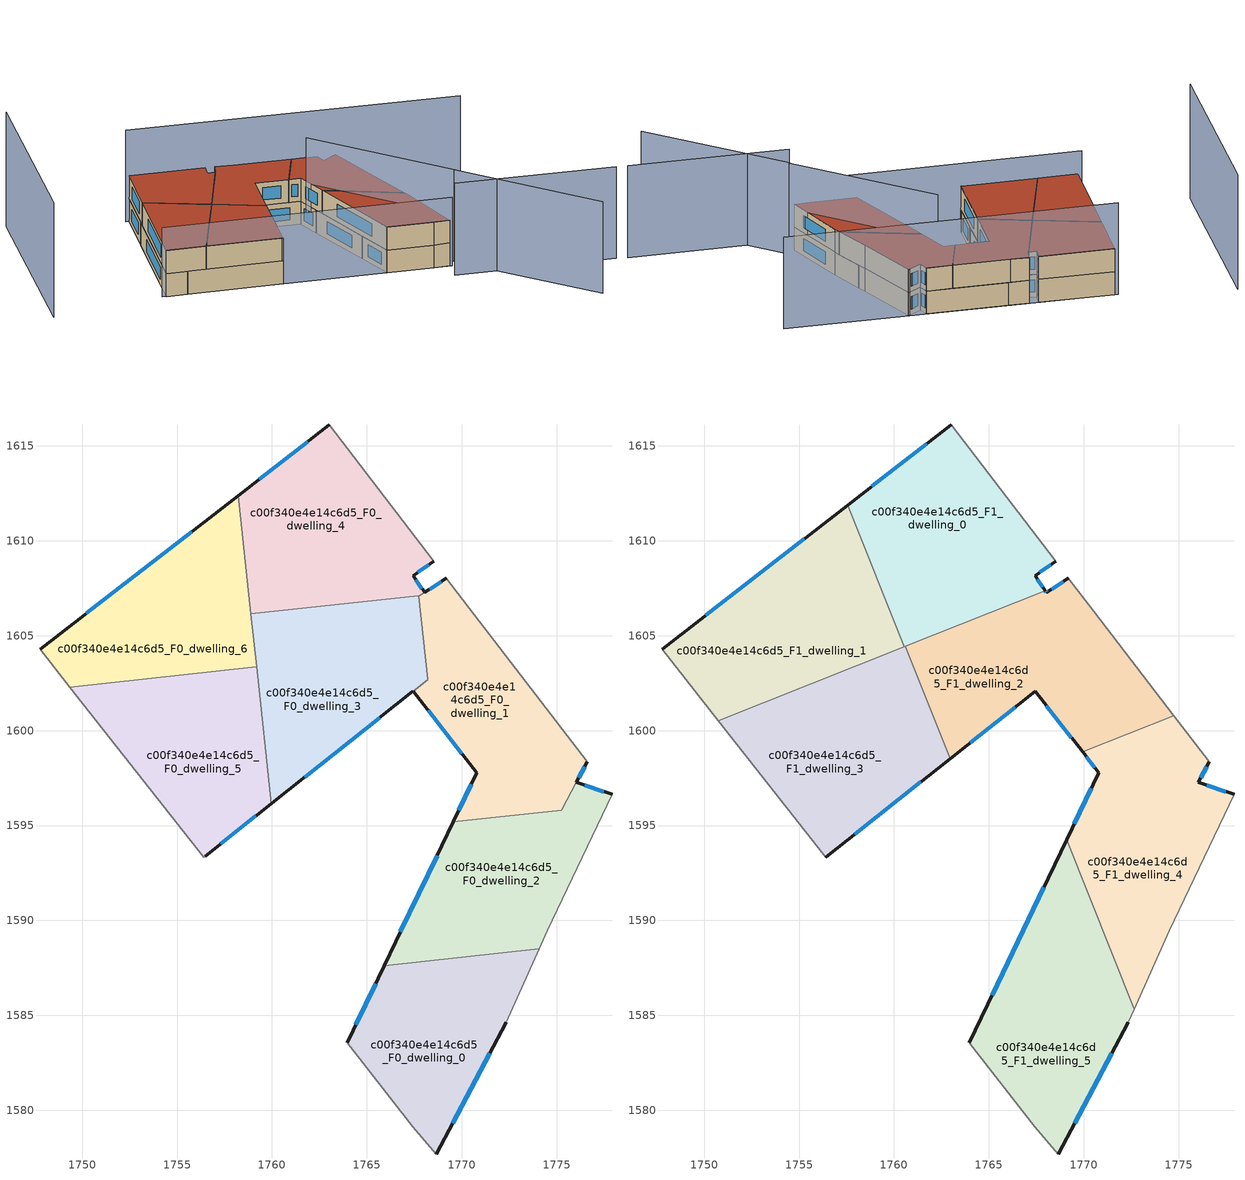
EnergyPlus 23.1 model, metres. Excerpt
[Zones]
c00f340e4e14c6d5_F0_dwelling_0
 floor ground (EU_floor_Construction): 1774.08,1588.51 1772.34,1584.64 1768.65,1577.7 1767.41,1579.13 1763.97,1583.55 1765.92,1587.62 z0
 wall outside (EU_wall_Construction): 1768.65,1577.7 1772.34,1584.64 / 1765.92,1587.62 1763.97,1583.55 z0:3
 wall adiabatic (EU_wall_Construction): 1763.97,1583.55 1767.41,1579.13 1768.65,1577.7 / 1772.34,1584.64 1774.08,1588.51 z0:3
 wall to c00f340e4e14c6d5_F0_dwelling_2 (EU_wall_Construction): 1774.08,1588.51 1765.92,1587.62 z0:3
 window (EU_Window_Construction): 1769.52,1579.33 1771.48,1583.01 / 1765.46,1586.66 1764.42,1584.51 z0.7:2.3
c00f340e4e14c6d5_F0_dwelling_1
 floor ground (EU_floor_Construction): 1770.66,1606.11 1776.61,1598.35 1775.27,1595.82 1769.55,1595.2 1770.79,1597.78 1767.43,1602.07 1768.22,1602.69 1767.74,1607.08 1768.05,1607.28 1769.18,1608.03 z0
 wall outside (EU_wall_Construction): 1767.43,1602.07 1770.79,1597.78 1769.55,1595.2 / 1769.18,1608.03 1768.05,1607.28 / 1776.04,1597.28 1776.61,1598.35 z0:3
 wall to c00f340e4e14c6d5_F0_dwelling_3 (EU_wall_Construction): 1768.22,1602.69 1767.43,1602.07 / 1767.74,1607.08 1768.22,1602.7 z0:3
 wall adiabatic (EU_wall_Construction): 1776.61,1598.35 1770.66,1606.11 1769.18,1608.03 z0:3
 wall to c00f340e4e14c6d5_F0_dwelling_2 (EU_wall_Construction): 1769.55,1595.2 1775.27,1595.82 1776.04,1597.28 z0:3
 wall to c00f340e4e14c6d5_F0_dwelling_4 (EU_wall_Construction): 1768.04,1607.28 1767.74,1607.08 z0:3
 window (EU_Window_Construction): 1770.5,1597.18 1769.84,1595.81 / 1768.22,1601.06 1770,1598.79 / 1768.92,1607.86 1768.31,1607.46 / 1776.17,1597.53 1776.47,1598.1 z0.7:2.3
c00f340e4e14c6d5_F0_dwelling_2
 floor ground (EU_floor_Construction): 1777.91,1596.64 1774.5,1589.45 1774.08,1588.51 1765.92,1587.62 1769.55,1595.2 1775.27,1595.82 1776.04,1597.28 z0
 wall outside (EU_wall_Construction): 1777.91,1596.64 1776.04,1597.28 / 1769.55,1595.2 1765.92,1587.62 z0:3
 wall adiabatic (EU_wall_Construction): 1774.08,1588.51 1774.5,1589.45 1777.91,1596.64 z0:3
 window (EU_Window_Construction): 1777.47,1596.79 1776.48,1597.13 / 1768.7,1593.42 1766.77,1589.4 z0.7:2.3
c00f340e4e14c6d5_F0_dwelling_3
 floor ground (EU_floor_Construction): 1767.74,1607.12 1768.22,1602.7 1759.98,1596.17 1759.97,1596.16 1758.89,1606.16 z0
 wall outside (EU_wall_Construction): 1759.97,1596.16 1759.98,1596.17 1767.43,1602.07 z0:3
 wall to c00f340e4e14c6d5_F0_dwelling_4 (EU_wall_Construction): 1767.74,1607.08 1767.74,1607.12 1758.89,1606.16 z0:3
 wall to c00f340e4e14c6d5_F0_dwelling_5 (EU_wall_Construction): 1759.19,1603.36 1759.97,1596.16 z0:3
 wall to c00f340e4e14c6d5_F0_dwelling_6 (EU_wall_Construction): 1758.89,1606.16 1759.19,1603.36 z0:3
 window (EU_Window_Construction): 1761.73,1597.55 1765.68,1600.68 z0.7:2.3
c00f340e4e14c6d5_F0_dwelling_4
 floor ground (EU_floor_Construction): 1763.01,1616.1 1768.51,1608.92 1767.43,1608.16 1768.04,1607.28 1767.74,1607.08 1767.74,1607.12 1758.89,1606.16 1758.21,1612.38 z0
 wall outside (EU_wall_Construction): 1763.01,1616.1 1758.21,1612.38 / 1768.04,1607.28 1767.43,1608.16 1768.51,1608.92 z0:3
 wall adiabatic (EU_wall_Construction): 1768.51,1608.92 1763.01,1616.1 z0:3
 wall to c00f340e4e14c6d5_F0_dwelling_6 (EU_wall_Construction): 1758.21,1612.38 1758.89,1606.16 z0:3
 window (EU_Window_Construction): 1761.88,1615.23 1759.34,1613.25 / 1767.69,1608.34 1768.26,1608.74 / 1767.9,1607.49 1767.58,1607.96 z0.7:2.3
c00f340e4e14c6d5_F0_dwelling_5
 floor ground (EU_floor_Construction): 1759.19,1603.36 1759.97,1596.16 1756.47,1593.39 1756.41,1593.34 1749.36,1602.29 z0
 wall outside (EU_wall_Construction): 1756.47,1593.39 1759.97,1596.16 z0:3
 wall adiabatic (EU_wall_Construction): 1749.36,1602.29 1756.41,1593.34 1756.47,1593.39 z0:3
 wall to c00f340e4e14c6d5_F0_dwelling_6 (EU_wall_Construction): 1759.19,1603.36 1749.36,1602.29 z0:3
 window (EU_Window_Construction): 1757.3,1594.04 1759.15,1595.51 z0.7:2.3
c00f340e4e14c6d5_F0_dwelling_6
 floor ground (EU_floor_Construction): 1758.21,1612.38 1759.19,1603.36 1749.36,1602.29 1747.78,1604.29 z0
 wall outside (EU_wall_Construction): 1758.21,1612.38 1747.78,1604.29 z0:3
 wall adiabatic (EU_wall_Construction): 1747.78,1604.29 1749.36,1602.29 z0:3
 window (EU_Window_Construction): 1755.76,1610.48 1750.23,1606.19 z0.7:2.3
c00f340e4e14c6d5_F1_dwelling_0
 floor to c00f340e4e14c6d5_F0_dwelling_4 (EU_floor_Construction): 1763.01,1616.1 1768.51,1608.92 1767.43,1608.16 1767.98,1607.38 1767.16,1607.05 1759.8,1606.25 1758.53,1609.44 1758.21,1612.38 z3
 floor to c00f340e4e14c6d5_F0_dwelling_6 (EU_floor_Construction): 1758.21,1612.38 1758.53,1609.45 1757.56,1611.88 z3
 floor to c00f340e4e14c6d5_F0_dwelling_3 (EU_floor_Construction): 1767.16,1607.05 1760.61,1604.45 1760.53,1604.42 1759.8,1606.25 z3
 wall outside (EU_wall_Construction): 1763.01,1616.1 1757.56,1611.88 / 1767.98,1607.38 1767.43,1608.16 1768.51,1608.92 z3:6
 wall to c00f340e4e14c6d5_F1_dwelling_1 (EU_wall_Construction): 1757.56,1611.88 1760.53,1604.42 z3:6
 wall adiabatic (EU_wall_Construction): 1768.51,1608.92 1763.01,1616.1 z3:6
 wall to c00f340e4e14c6d5_F1_dwelling_2 (EU_wall_Construction): 1760.61,1604.45 1767.98,1607.38 z3:6
 wall to c00f340e4e14c6d5_F1_dwelling_3 (EU_wall_Construction): 1760.53,1604.42 1760.61,1604.45 z3:6
 window (EU_Window_Construction): 1761.73,1615.11 1758.84,1612.87 / 1767.69,1608.34 1768.26,1608.74 / 1767.85,1607.56 1767.56,1607.98 z3.7:5.3
 roof outside (EU_roof_Construction): 1767.98,1607.38 1767.43,1608.16 1768.51,1608.92 1763.01,1616.1 1757.56,1611.88 1760.53,1604.42 z6
c00f340e4e14c6d5_F1_dwelling_1
 floor to c00f340e4e14c6d5_F0_dwelling_6 (EU_floor_Construction): 1757.56,1611.88 1758.53,1609.45 1759.14,1603.86 1757.38,1603.16 1749.36,1602.29 1747.78,1604.29 z3
 floor to c00f340e4e14c6d5_F0_dwelling_4 (EU_floor_Construction): 1758.53,1609.44 1759.8,1606.25 1758.89,1606.16 z3
 floor to c00f340e4e14c6d5_F0_dwelling_5 (EU_floor_Construction): 1757.38,1603.16 1750.75,1600.52 1749.36,1602.29 z3
 floor to c00f340e4e14c6d5_F0_dwelling_3 (EU_floor_Construction): 1759.8,1606.25 1760.53,1604.42 1759.14,1603.86 1758.89,1606.16 z3
 wall outside (EU_wall_Construction): 1757.56,1611.88 1747.78,1604.29 z3:6
 wall adiabatic (EU_wall_Construction): 1747.78,1604.29 1750.75,1600.52 z3:6
 wall to c00f340e4e14c6d5_F1_dwelling_3 (EU_wall_Construction): 1750.75,1600.52 1760.53,1604.42 z3:6
 window (EU_Window_Construction): 1755.27,1610.1 1750.08,1606.07 z3.7:5.3
 roof outside (EU_roof_Construction): 1760.53,1604.42 1757.56,1611.88 1747.78,1604.29 1750.75,1600.52 z6
c00f340e4e14c6d5_F1_dwelling_2
 floor to c00f340e4e14c6d5_F0_dwelling_1 (EU_floor_Construction): 1770.54,1606.26 1774.74,1600.79 1769.93,1598.88 1767.43,1602.07 1768.22,1602.69 1767.74,1607.08 1768.04,1607.28 1769.18,1608.03 z3
 floor to c00f340e4e14c6d5_F0_dwelling_4 (EU_floor_Construction): 1767.98,1607.38 1768.04,1607.28 1767.74,1607.08 1767.74,1607.12 1767.16,1607.05 z3
 floor to c00f340e4e14c6d5_F0_dwelling_3 (EU_floor_Construction): 1767.74,1607.12 1768.22,1602.69 1762.96,1598.53 1760.61,1604.45 1767.16,1607.05 z3
 wall outside (EU_wall_Construction): 1762.96,1598.53 1767.43,1602.07 1769.93,1598.88 / 1769.18,1608.03 1768.04,1607.28 1767.98,1607.38 z3:6
 wall to c00f340e4e14c6d5_F1_dwelling_3 (EU_wall_Construction): 1760.61,1604.45 1762.96,1598.53 z3:6
 wall adiabatic (EU_wall_Construction): 1774.74,1600.79 1770.53,1606.29 1769.18,1608.03 z3:6
 wall to c00f340e4e14c6d5_F1_dwelling_4 (EU_wall_Construction): 1769.93,1598.88 1774.74,1600.79 z3:6
 window (EU_Window_Construction): 1768.02,1601.32 1769.35,1599.63 / 1764.01,1599.36 1766.38,1601.24 / 1768.03,1607.3 1767.99,1607.35 / 1768.92,1607.85 1768.31,1607.46 z3.7:5.3
 roof outside (EU_roof_Construction): 1774.74,1600.79 1770.53,1606.29 1769.18,1608.03 1768.04,1607.28 1767.98,1607.38 1760.61,1604.45 1762.96,1598.53 1767.43,1602.07 1769.93,1598.88 z6
c00f340e4e14c6d5_F1_dwelling_3
 floor to c00f340e4e14c6d5_F0_dwelling_3 (EU_floor_Construction): 1760.61,1604.45 1762.96,1598.53 1759.97,1596.16 1759.14,1603.86 z3
 floor to c00f340e4e14c6d5_F0_dwelling_5 (EU_floor_Construction): 1759.19,1603.36 1759.97,1596.16 1756.47,1593.39 1756.41,1593.34 1756.31,1593.46 1750.75,1600.52 1757.38,1603.16 z3
 floor to c00f340e4e14c6d5_F0_dwelling_6 (EU_floor_Construction): 1759.14,1603.86 1759.19,1603.36 1757.38,1603.16 z3
 wall outside (EU_wall_Construction): 1756.41,1593.34 1762.96,1598.53 z3:6
 wall adiabatic (EU_wall_Construction): 1750.75,1600.52 1756.31,1593.46 1756.41,1593.34 z3:6
 window (EU_Window_Construction): 1757.95,1594.56 1761.42,1597.31 z3.7:5.3
 roof outside (EU_roof_Construction): 1762.96,1598.53 1760.61,1604.45 1750.75,1600.52 1756.31,1593.46 1756.41,1593.34 z6
c00f340e4e14c6d5_F1_dwelling_4
 floor to c00f340e4e14c6d5_F0_dwelling_2 (EU_floor_Construction): 1777.91,1596.64 1774.5,1589.45 1774.08,1588.51 1771.5,1588.23 1769.1,1594.25 1769.55,1595.2 1775.27,1595.82 1776.04,1597.28 z3
 floor to c00f340e4e14c6d5_F0_dwelling_0 (EU_floor_Construction): 1774.08,1588.51 1772.65,1585.33 1771.5,1588.23 z3
 floor to c00f340e4e14c6d5_F0_dwelling_1 (EU_floor_Construction): 1774.74,1600.79 1776.61,1598.35 1775.27,1595.82 1769.55,1595.2 1770.79,1597.78 1769.93,1598.88 z3
 wall outside (EU_wall_Construction): 1769.93,1598.88 1770.79,1597.78 1769.1,1594.25 / 1777.91,1596.64 1776.04,1597.28 1776.61,1598.35 z3:6
 wall adiabatic (EU_wall_Construction): 1772.65,1585.33 1774.5,1589.45 1777.91,1596.64 / 1776.61,1598.35 1774.74,1600.79 z3:6
 wall to c00f340e4e14c6d5_F1_dwelling_5 (EU_wall_Construction): 1769.1,1594.25 1772.65,1585.33 z3:6
 window (EU_Window_Construction): 1770.39,1596.95 1769.5,1595.08 / 1770.13,1598.62 1770.59,1598.04 / 1776.17,1597.53 1776.47,1598.1 / 1777.47,1596.79 1776.48,1597.13 z3.7:5.3
 roof outside (EU_roof_Construction): 1772.65,1585.33 1774.5,1589.45 1777.91,1596.64 1776.04,1597.28 1776.61,1598.35 1774.74,1600.79 1769.93,1598.88 1770.79,1597.78 1769.1,1594.25 z6
c00f340e4e14c6d5_F1_dwelling_5
 floor to c00f340e4e14c6d5_F0_dwelling_0 (EU_floor_Construction): 1771.5,1588.23 1772.65,1585.33 1772.34,1584.64 1768.65,1577.7 1767.41,1579.13 1763.97,1583.55 1765.92,1587.62 z3
 floor to c00f340e4e14c6d5_F0_dwelling_2 (EU_floor_Construction): 1769.1,1594.25 1771.5,1588.23 1765.92,1587.62 z3
 wall outside (EU_wall_Construction): 1769.1,1594.25 1763.97,1583.55 / 1768.65,1577.7 1772.34,1584.64 z3:6
 wall adiabatic (EU_wall_Construction): 1763.97,1583.55 1767.41,1579.13 1768.65,1577.7 / 1772.34,1584.64 1772.65,1585.33 z3:6
 window (EU_Window_Construction): 1767.89,1591.74 1765.17,1586.07 / 1769.52,1579.33 1771.48,1583.01 z3.7:5.3
 roof outside (EU_roof_Construction): 1768.65,1577.7 1772.34,1584.64 1772.65,1585.33 1769.1,1594.25 1763.97,1583.55 1767.41,1579.13 z6
shading: 1766.78,1576.21 1778.45,1560.99 / 1769.88,1558.7 1769.82,1577.7 / 1769.93,1577.69 1769.87,1596.63 / 1786.93,1584.88 1762.76,1616.42 z0:12; 1747.61,1604.7 1768.74,1577.41 z0:9; 1755.79,1628.52 1737.62,1613.98 z0:15
[Building]
EU S2 Campaign: North Axis=0; Terrain=City; Solar Distribution=FullExterior
[Site:Location]
Budapest.Ferenc.Liszt.Intl.AP: Latitude=47.437; Longitude=19.256; Time Zone=1; Elevation=185
[SizingPeriod:WeatherFileDays]
AnnualSizingPeriod: Begin Month=1; Begin Day of Month=1; End Month=12; End Day of Month=31; Day of Week for Start Day=Monday; Use Weather File Daylight Saving Period=No; Use Weather File Rain and Snow Indicators=No
[MATERIAL]
EU_InternalMass_Material: Roughness=MediumRough; Thickness=0.1; Conductivity=1; Density=1800; Specific Heat=900; Thermal Absorptance=0.9; Solar Absorptance=0.7; Visible Absorptance=0.7
[MATERIAL:NOMASS] Roughness=MediumRough; Thermal Absorptance=0.9; Solar Absorptance=0.7; Visible Absorptance=0.7
Name | Thermal Resistance
EU_wall_NoMass | 0.832559
EU_roof_NoMass | 1.39638
EU_floor_NoMass | 0.872794
[WINDOWMATERIAL:SIMPLEGLAZINGSYSTEM]
EU_Window_SimpleGlazing: UFactor=2.79869; Solar Heat Gain Coefficient=0.75; Visible Transmittance=0.75
[CONSTRUCTION]
EU_wall_Construction: EU_wall_NoMass
EU_roof_Construction: EU_roof_NoMass
EU_floor_Construction: EU_floor_NoMass
EU_Window_Construction: EU_Window_SimpleGlazing
EU_InternalMass_Construction: EU_InternalMass_Material
[ZONE] Type=1; Multiplier=1; Ceiling Height=autocalculate; Floor Area=autocalculate; Part of Total Floor Area=Yes
Name | Volume
c00f340e4e14c6d5_F0_dwelling_0 | 174.982
c00f340e4e14c6d5_F1_dwelling_0 | 215.878
c00f340e4e14c6d5_F0_dwelling_1 | 178.875
c00f340e4e14c6d5_F1_dwelling_1 | 215.888
c00f340e4e14c6d5_F0_dwelling_2 | 181.697
c00f340e4e14c6d5_F1_dwelling_2 | 216.193
c00f340e4e14c6d5_F0_dwelling_3 | 193.564
c00f340e4e14c6d5_F1_dwelling_3 | 216.088
c00f340e4e14c6d5_F0_dwelling_4 | 196.403
c00f340e4e14c6d5_F1_dwelling_4 | 215.919
c00f340e4e14c6d5_F0_dwelling_5 | 185.136
c00f340e4e14c6d5_F1_dwelling_5 | 215.933
c00f340e4e14c6d5_F0_dwelling_6 | 185.125
[INTERNALMASS] Construction=EU_InternalMass_Construction
Name | Zone or ZoneList | Surface Area
c00f340e4e14c6d5_F0_dwelling_0_EU_InternalMass | c00f340e4e14c6d5_F0_dwelling_0 | 58.3274
c00f340e4e14c6d5_F0_dwelling_1_EU_InternalMass | c00f340e4e14c6d5_F0_dwelling_1 | 59.632
c00f340e4e14c6d5_F0_dwelling_2_EU_InternalMass | c00f340e4e14c6d5_F0_dwelling_2 | 60.5649
c00f340e4e14c6d5_F0_dwelling_3_EU_InternalMass | c00f340e4e14c6d5_F0_dwelling_3 | 64.5521
c00f340e4e14c6d5_F0_dwelling_4_EU_InternalMass | c00f340e4e14c6d5_F0_dwelling_4 | 65.4687
c00f340e4e14c6d5_F0_dwelling_5_EU_InternalMass | c00f340e4e14c6d5_F0_dwelling_5 | 61.712
c00f340e4e14c6d5_F0_dwelling_6_EU_InternalMass | c00f340e4e14c6d5_F0_dwelling_6 | 61.711
c00f340e4e14c6d5_F1_dwelling_0_EU_InternalMass | c00f340e4e14c6d5_F1_dwelling_0 | 71.9595
c00f340e4e14c6d5_F1_dwelling_1_EU_InternalMass | c00f340e4e14c6d5_F1_dwelling_1 | 71.9627
c00f340e4e14c6d5_F1_dwelling_2_EU_InternalMass | c00f340e4e14c6d5_F1_dwelling_2 | 72.0644
c00f340e4e14c6d5_F1_dwelling_3_EU_InternalMass | c00f340e4e14c6d5_F1_dwelling_3 | 72.0278
c00f340e4e14c6d5_F1_dwelling_4_EU_InternalMass | c00f340e4e14c6d5_F1_dwelling_4 | 71.9729
c00f340e4e14c6d5_F1_dwelling_5_EU_InternalMass | c00f340e4e14c6d5_F1_dwelling_5 | 71.978
[OTHEREQUIPMENT] Fuel Type=Electricity; Design Level Calculation Method=Watts/Area; Power per Zone Floor Area=1; Fraction Latent=0; Fraction Radiant=0; Fraction Lost=0; Carbon Dioxide Generation Rate=0; EndUse Subcategory=EU_Step8_InternalGains
Name | Zone or ZoneList or Space or SpaceList | Schedule
EU_Step8_InternalGain_c00f340e4e14c6d5_F0_dwelling_0_f000 | c00f340e4e14c6d5_F0_dwelling_0 | EU_Step8_GainSchedule_c00f340e4e14c6d5_F0_dwelling_0_f000
EU_Step8_InternalGain_c00f340e4e14c6d5_F0_dwelling_1_f000 | c00f340e4e14c6d5_F0_dwelling_1 | EU_Step8_GainSchedule_c00f340e4e14c6d5_F0_dwelling_1_f000
EU_Step8_InternalGain_c00f340e4e14c6d5_F0_dwelling_2_f000 | c00f340e4e14c6d5_F0_dwelling_2 | EU_Step8_GainSchedule_c00f340e4e14c6d5_F0_dwelling_2_f000
EU_Step8_InternalGain_c00f340e4e14c6d5_F0_dwelling_3_f000 | c00f340e4e14c6d5_F0_dwelling_3 | EU_Step8_GainSchedule_c00f340e4e14c6d5_F0_dwelling_3_f000
EU_Step8_InternalGain_c00f340e4e14c6d5_F0_dwelling_4_f000 | c00f340e4e14c6d5_F0_dwelling_4 | EU_Step8_GainSchedule_c00f340e4e14c6d5_F0_dwelling_4_f000
EU_Step8_InternalGain_c00f340e4e14c6d5_F0_dwelling_5_f000 | c00f340e4e14c6d5_F0_dwelling_5 | EU_Step8_GainSchedule_c00f340e4e14c6d5_F0_dwelling_5_f000
EU_Step8_InternalGain_c00f340e4e14c6d5_F0_dwelling_6_f000 | c00f340e4e14c6d5_F0_dwelling_6 | EU_Step8_GainSchedule_c00f340e4e14c6d5_F0_dwelling_6_f000
EU_Step8_InternalGain_c00f340e4e14c6d5_F1_dwelling_0_f000 | c00f340e4e14c6d5_F1_dwelling_0 | EU_Step8_GainSchedule_c00f340e4e14c6d5_F1_dwelling_0_f000
EU_Step8_InternalGain_c00f340e4e14c6d5_F1_dwelling_1_f000 | c00f340e4e14c6d5_F1_dwelling_1 | EU_Step8_GainSchedule_c00f340e4e14c6d5_F1_dwelling_1_f000
EU_Step8_InternalGain_c00f340e4e14c6d5_F1_dwelling_2_f000 | c00f340e4e14c6d5_F1_dwelling_2 | EU_Step8_GainSchedule_c00f340e4e14c6d5_F1_dwelling_2_f000
EU_Step8_InternalGain_c00f340e4e14c6d5_F1_dwelling_3_f000 | c00f340e4e14c6d5_F1_dwelling_3 | EU_Step8_GainSchedule_c00f340e4e14c6d5_F1_dwelling_3_f000
EU_Step8_InternalGain_c00f340e4e14c6d5_F1_dwelling_4_f000 | c00f340e4e14c6d5_F1_dwelling_4 | EU_Step8_GainSchedule_c00f340e4e14c6d5_F1_dwelling_4_f000
EU_Step8_InternalGain_c00f340e4e14c6d5_F1_dwelling_5_f000 | c00f340e4e14c6d5_F1_dwelling_5 | EU_Step8_GainSchedule_c00f340e4e14c6d5_F1_dwelling_5_f000
[ZONEVENTILATION:DESIGNFLOWRATE] Schedule=EU_AlwaysOn; Design Flow Rate Calculation Method=AirChanges/Hour; Air Changes per Hour=0.475469; Ventilation Type=Natural; Fan Pressure Rise=0; Fan Total Efficiency=1; Constant Term Coefficient=1; Temperature Term Coefficient=0; Velocity Term Coefficient=0; Velocity Squared Term Coefficient=0; Minimum Indoor Temperature=-100; Maximum Indoor Temperature=100; Delta Temperature=-100; Minimum Outdoor Temperature=-100; Maximum Outdoor Temperature=100; Maximum Wind Speed=40
Name | Zone or ZoneList or Space or SpaceList
EU_ConstantAir_c00f340e4e14c6d5_F0_dwelling_0 | c00f340e4e14c6d5_F0_dwelling_0
EU_ConstantAir_c00f340e4e14c6d5_F0_dwelling_1 | c00f340e4e14c6d5_F0_dwelling_1
EU_ConstantAir_c00f340e4e14c6d5_F0_dwelling_2 | c00f340e4e14c6d5_F0_dwelling_2
EU_ConstantAir_c00f340e4e14c6d5_F0_dwelling_3 | c00f340e4e14c6d5_F0_dwelling_3
EU_ConstantAir_c00f340e4e14c6d5_F0_dwelling_4 | c00f340e4e14c6d5_F0_dwelling_4
EU_ConstantAir_c00f340e4e14c6d5_F0_dwelling_5 | c00f340e4e14c6d5_F0_dwelling_5
EU_ConstantAir_c00f340e4e14c6d5_F0_dwelling_6 | c00f340e4e14c6d5_F0_dwelling_6
EU_ConstantAir_c00f340e4e14c6d5_F1_dwelling_0 | c00f340e4e14c6d5_F1_dwelling_0
EU_ConstantAir_c00f340e4e14c6d5_F1_dwelling_1 | c00f340e4e14c6d5_F1_dwelling_1
EU_ConstantAir_c00f340e4e14c6d5_F1_dwelling_2 | c00f340e4e14c6d5_F1_dwelling_2
EU_ConstantAir_c00f340e4e14c6d5_F1_dwelling_3 | c00f340e4e14c6d5_F1_dwelling_3
EU_ConstantAir_c00f340e4e14c6d5_F1_dwelling_4 | c00f340e4e14c6d5_F1_dwelling_4
EU_ConstantAir_c00f340e4e14c6d5_F1_dwelling_5 | c00f340e4e14c6d5_F1_dwelling_5
[HVACTEMPLATE:THERMOSTAT] Constant Heating Setpoint=20; Constant Cooling Setpoint=50
EU_HeatOnly_c00f340e4e14c6d5_F0_dwelling_0; EU_HeatOnly_c00f340e4e14c6d5_F0_dwelling_1; EU_HeatOnly_c00f340e4e14c6d5_F0_dwelling_2; EU_HeatOnly_c00f340e4e14c6d5_F0_dwelling_3; EU_HeatOnly_c00f340e4e14c6d5_F0_dwelling_4; EU_HeatOnly_c00f340e4e14c6d5_F0_dwelling_5; EU_HeatOnly_c00f340e4e14c6d5_F0_dwelling_6; EU_HeatOnly_c00f340e4e14c6d5_F1_dwelling_0; EU_HeatOnly_c00f340e4e14c6d5_F1_dwelling_1; EU_HeatOnly_c00f340e4e14c6d5_F1_dwelling_2; EU_HeatOnly_c00f340e4e14c6d5_F1_dwelling_3; EU_HeatOnly_c00f340e4e14c6d5_F1_dwelling_4; EU_HeatOnly_c00f340e4e14c6d5_F1_dwelling_5
[HVACTEMPLATE:ZONE:IDEALLOADSAIRSYSTEM] System Availability Schedule=EU_AlwaysOn; Maximum Heating Supply Air Temperature=50; Minimum Cooling Supply Air Temperature=13; Maximum Heating Supply Air Humidity Ratio=0.0156; Minimum Cooling Supply Air Humidity Ratio=0.0077; Heating Limit=NoLimit; Cooling Limit=NoLimit; Heating Availability Schedule=EU_AlwaysOn; Cooling Availability Schedule=EU_CoolingOff; Dehumidification Control Type=ConstantSensibleHeatRatio; Cooling Sensible Heat Ratio=0.7; Dehumidification Setpoint=60; Humidification Control Type=None; Humidification Setpoint=30; Outdoor Air Method=None; Outdoor Air Flow Rate per Person=0.00944; Outdoor Air Flow Rate per Zone Floor Area=0; Outdoor Air Flow Rate per Zone=0; Demand Controlled Ventilation Type=None; Outdoor Air Economizer Type=NoEconomizer; Heat Recovery Type=None; Sensible Heat Recovery Effectiveness=0.7; Latent Heat Recovery Effectiveness=0.65
Name | Template Thermostat
c00f340e4e14c6d5_F0_dwelling_0 | EU_HeatOnly_c00f340e4e14c6d5_F0_dwelling_0
c00f340e4e14c6d5_F0_dwelling_1 | EU_HeatOnly_c00f340e4e14c6d5_F0_dwelling_1
c00f340e4e14c6d5_F0_dwelling_2 | EU_HeatOnly_c00f340e4e14c6d5_F0_dwelling_2
c00f340e4e14c6d5_F0_dwelling_3 | EU_HeatOnly_c00f340e4e14c6d5_F0_dwelling_3
c00f340e4e14c6d5_F0_dwelling_4 | EU_HeatOnly_c00f340e4e14c6d5_F0_dwelling_4
c00f340e4e14c6d5_F0_dwelling_5 | EU_HeatOnly_c00f340e4e14c6d5_F0_dwelling_5
c00f340e4e14c6d5_F0_dwelling_6 | EU_HeatOnly_c00f340e4e14c6d5_F0_dwelling_6
c00f340e4e14c6d5_F1_dwelling_0 | EU_HeatOnly_c00f340e4e14c6d5_F1_dwelling_0
c00f340e4e14c6d5_F1_dwelling_1 | EU_HeatOnly_c00f340e4e14c6d5_F1_dwelling_1
c00f340e4e14c6d5_F1_dwelling_2 | EU_HeatOnly_c00f340e4e14c6d5_F1_dwelling_2
c00f340e4e14c6d5_F1_dwelling_3 | EU_HeatOnly_c00f340e4e14c6d5_F1_dwelling_3
c00f340e4e14c6d5_F1_dwelling_4 | EU_HeatOnly_c00f340e4e14c6d5_F1_dwelling_4
c00f340e4e14c6d5_F1_dwelling_5 | EU_HeatOnly_c00f340e4e14c6d5_F1_dwelling_5
[SIZING:ZONE] Zone Cooling Design Supply Air Temperature Input Method=SupplyAirTemperature; Zone Cooling Design Supply Air Temperature=13; Zone Heating Design Supply Air Temperature Input Method=SupplyAirTemperature; Zone Heating Design Supply Air Temperature=50; Zone Cooling Design Supply Air Humidity Ratio=0.008; Zone Heating Design Supply Air Humidity Ratio=0.008; Cooling Design Air Flow Method=DesignDay; Cooling Design Air Flow Rate=0; Cooling Minimum Air Flow per Zone Floor Area=0.000762; Cooling Minimum Air Flow=0; Cooling Minimum Air Flow Fraction=0.2; Heating Design Air Flow Method=DesignDay; Heating Design Air Flow Rate=0; Heating Maximum Air Flow per Zone Floor Area=0.002032; Heating Maximum Air Flow=0.141576; Heating Maximum Air Flow Fraction=0.3; Account for Dedicated Outdoor Air System=No; Dedicated Outdoor Air System Control Strategy=NeutralSupplyAir; Dedicated Outdoor Air Low Setpoint Temperature for Design=autosize; Dedicated Outdoor Air High Setpoint Temperature for Design=autosize; Zone Load Sizing Method=Sensible Load Only No Latent Load; Zone Latent Cooling Design Supply Air Humidity Ratio Input Method=HumidityRatioDifference; Zone Cooling Design Supply Air Humidity Ratio Difference=0.005; Zone Latent Heating Design Supply Air Humidity Ratio Input Method=HumidityRatioDifference; Zone Humidification Design Supply Air Humidity Ratio Difference=0.005
c00f340e4e14c6d5_F0_dwelling_0; c00f340e4e14c6d5_F0_dwelling_1; c00f340e4e14c6d5_F0_dwelling_2; c00f340e4e14c6d5_F0_dwelling_3; c00f340e4e14c6d5_F0_dwelling_4; c00f340e4e14c6d5_F0_dwelling_5; c00f340e4e14c6d5_F0_dwelling_6; c00f340e4e14c6d5_F1_dwelling_0; c00f340e4e14c6d5_F1_dwelling_1; c00f340e4e14c6d5_F1_dwelling_2; c00f340e4e14c6d5_F1_dwelling_3; c00f340e4e14c6d5_F1_dwelling_4; c00f340e4e14c6d5_F1_dwelling_5
[SCHEDULE:CONSTANT]
Name | Hourly Value
EU_AlwaysOn | 1
EU_CoolingOff | 0
[SCHEDULE:FILE] Column Number=1; Rows to Skip at Top=0; Number of Hours of Data=8760; Column Separator=Comma; Interpolate to Timestep=No; Minutes per Item=60; Adjust Schedule for Daylight Savings=Yes
Name | File
EU_Step8_GainSchedule_c00f340e4e14c6d5_F0_dwelling_0_f000 | ../../schedules/c00f340e4e14c6d5/c00f340e4e14c6d5_F0_dwelling_0_f000_gain.csv
EU_Step8_GainSchedule_c00f340e4e14c6d5_F0_dwelling_1_f000 | ../../schedules/c00f340e4e14c6d5/c00f340e4e14c6d5_F0_dwelling_1_f000_gain.csv
EU_Step8_GainSchedule_c00f340e4e14c6d5_F0_dwelling_2_f000 | ../../schedules/c00f340e4e14c6d5/c00f340e4e14c6d5_F0_dwelling_2_f000_gain.csv
EU_Step8_GainSchedule_c00f340e4e14c6d5_F0_dwelling_3_f000 | ../../schedules/c00f340e4e14c6d5/c00f340e4e14c6d5_F0_dwelling_3_f000_gain.csv
EU_Step8_GainSchedule_c00f340e4e14c6d5_F0_dwelling_4_f000 | ../../schedules/c00f340e4e14c6d5/c00f340e4e14c6d5_F0_dwelling_4_f000_gain.csv
EU_Step8_GainSchedule_c00f340e4e14c6d5_F0_dwelling_5_f000 | ../../schedules/c00f340e4e14c6d5/c00f340e4e14c6d5_F0_dwelling_5_f000_gain.csv
EU_Step8_GainSchedule_c00f340e4e14c6d5_F0_dwelling_6_f000 | ../../schedules/c00f340e4e14c6d5/c00f340e4e14c6d5_F0_dwelling_6_f000_gain.csv
EU_Step8_GainSchedule_c00f340e4e14c6d5_F1_dwelling_0_f000 | ../../schedules/c00f340e4e14c6d5/c00f340e4e14c6d5_F1_dwelling_0_f000_gain.csv
EU_Step8_GainSchedule_c00f340e4e14c6d5_F1_dwelling_1_f000 | ../../schedules/c00f340e4e14c6d5/c00f340e4e14c6d5_F1_dwelling_1_f000_gain.csv
EU_Step8_GainSchedule_c00f340e4e14c6d5_F1_dwelling_2_f000 | ../../schedules/c00f340e4e14c6d5/c00f340e4e14c6d5_F1_dwelling_2_f000_gain.csv
EU_Step8_GainSchedule_c00f340e4e14c6d5_F1_dwelling_3_f000 | ../../schedules/c00f340e4e14c6d5/c00f340e4e14c6d5_F1_dwelling_3_f000_gain.csv
EU_Step8_GainSchedule_c00f340e4e14c6d5_F1_dwelling_4_f000 | ../../schedules/c00f340e4e14c6d5/c00f340e4e14c6d5_F1_dwelling_4_f000_gain.csv
EU_Step8_GainSchedule_c00f340e4e14c6d5_F1_dwelling_5_f000 | ../../schedules/c00f340e4e14c6d5/c00f340e4e14c6d5_F1_dwelling_5_f000_gain.csv
